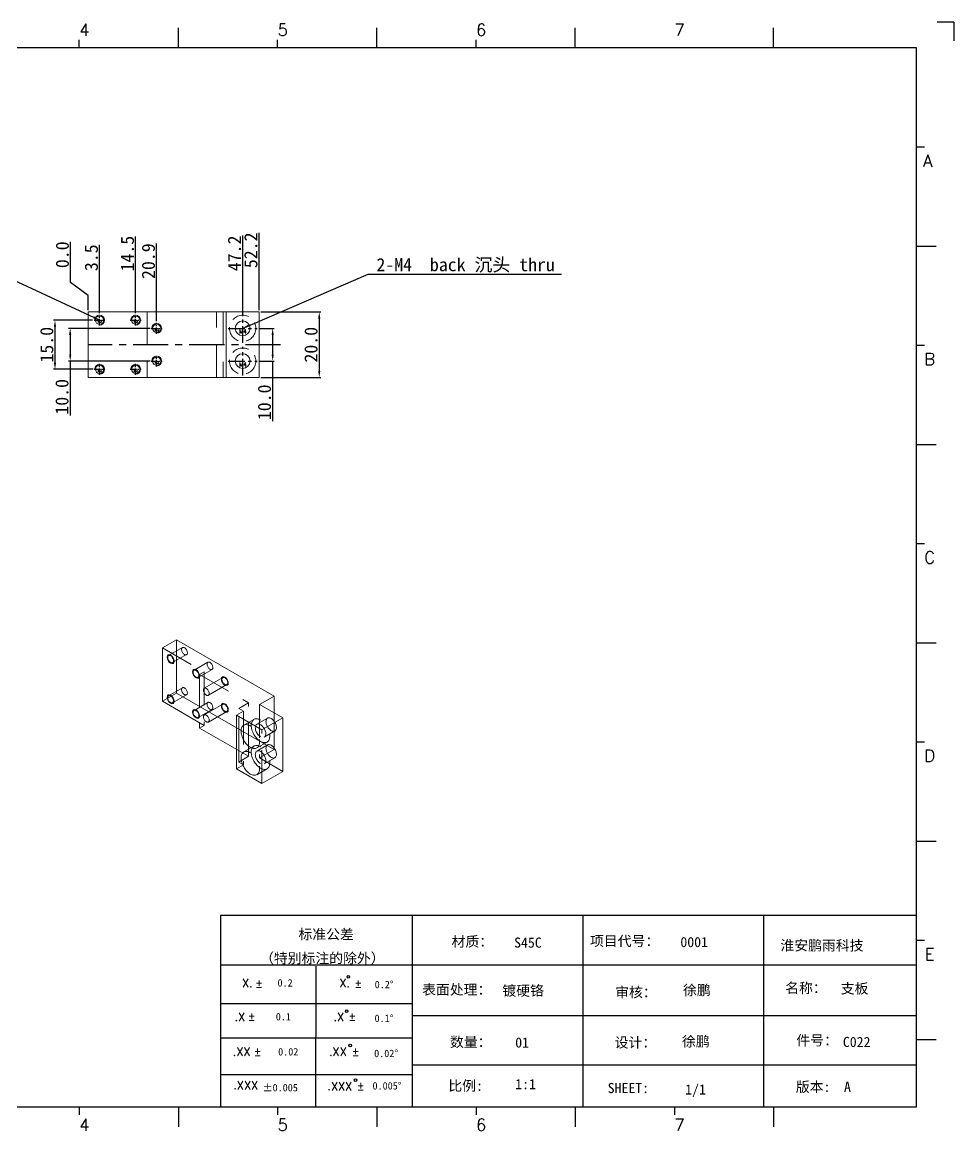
# Model space of a CAD drawing. Extents: x 83 to 30050, y -7164 to 695.
# Drawn here: x 14286.5 to 14570.7, y -1685.3 to -1347 of the extents above; entities that cross this region are included whole.
import ezdxf
from ezdxf.enums import TextEntityAlignment as Align

# ---------------------------------------------------------------- set-up
doc = ezdxf.new("R2010")
doc.units = 0
doc.header["$LTSCALE"] = 8
doc.header["$MEASUREMENT"] = 0
doc.header["$PDSIZE"] = 5
doc.linetypes.add('CENTER', pattern=[2, 1.25, -0.25, 0.25, -0.25])
doc.linetypes.add('HIDDEN', pattern=[1.905, 1.27, -0.635])
doc.layers.get('0').update_dxf_attribs({"linetype": 'CONTINUOUS'})
doc.layers.get('Defpoints').update_dxf_attribs({"linetype": 'CONTINUOUS'})
doc.layers.add('41', color=3, linetype='CONTINUOUS')
doc.layers.add('dim', color=82, linetype='CONTINUOUS', lineweight=9)
doc.layers.add('screw', color=33, linetype='CONTINUOUS', lineweight=13)
doc.styles.add('SIMPLEX', font='SIMPLEX')
doc.styles.get("Standard").update_dxf_attribs({"font": '', "height": 4})
doc.styles.add('TXT', font='txt.shx', dxfattribs={"bigfont": 'gbcbig.shx'})
doc.styles.get('Standard').set_extended_font_data('SimSun')
doc.dimstyles.new('ISO-25', dxfattribs={"dimtxt": 6, "dimasz": 2.5, "dimexe": 1.25, "dimexo": 0.625, "dimtad": 1, "dimdec": 1, "dimzin": 1, "dimdsep": 46, "dimtxsty": 'Standard', "dimcen": 2.5, "dimadec": 0, "dimazin": 0, "dimtm": 1e-09, "dimtfac": 1, "dimtdec": 1, "dimtmove": 0, "dimatfit": 3, "dimfxl": 1, "dimtolj": 1, "dimtzin": 0, "dimarcsym": 0})

# ---------------------------------------------------------------- blocks, each defined once
blk = doc.blocks.new('A$C0BB32EA6')
at = {"layer": '41', "linetype": 'Continuous'}
for q in [(623.79, 437.94), (630.37, 430.59)]:
    blk.add_line((630.37, 437.94), q, dxfattribs=at)
at = {"layer": '41'}
for p, q in [((324.77, 427.84), (324.77, 435.66)), ((402.96, 427.84), (402.96, 435.66)), ((481.15, 427.84), (481.15, 435.66)), ((559.34, 427.84), (559.34, 435.66)), ((285.68, 427.84), (285.68, 430.97)), ((363.87, 427.84), (363.87, 430.97)), ((442.06, 427.84), (442.06, 430.97)), ((615.63, 427.84), (12.02, 427.84)), ((615.63, 10.32), (615.63, 427.84)), ((615.63, 388.75), (618.76, 388.75)), ((615.63, 349.66), (623.45, 349.66)), ((615.63, 310.56), (618.76, 310.56)), ((615.63, 271.47), (623.45, 271.47)), ((615.63, 232.37), (618.76, 232.37)), ((615.63, 193.28), (623.45, 193.28)), ((615.63, 154.18), (618.76, 154.18)), ((615.63, 115.09), (623.45, 115.09)), ((341.34, 85.85), (615.63, 85.85)), ((341.34, 85.85), (341.34, 10.32)), ((416.87, 85.85), (416.87, 10.32)), ((484.16, 85.85), (484.16, 10.32)), ((555.4, 85.7), (555.4, 10.17)), ((615.63, 76), (618.76, 76)), ((615.63, 66.14), (341.34, 66.14)), ((378.86, 10.02), (379.1, 65.84)), ((341.34, 51.12), (416.87, 51.12)), ((615.63, 46.17), (416.87, 46.17)), ((341.34, 37.5), (401.12, 37.5)), ((341.34, 37.5), (416.87, 37.5)), ((615.63, 36.9), (623.45, 36.9)), ((615.63, 26.74), (416.87, 26.74)), ((341.34, 23.05), (401.87, 23.05)), ((341.34, 23.05), (401.87, 23.05)), ((341.34, 23.05), (401.87, 23.05)), ((341.34, 23.05), (401.87, 23.05)), ((341.34, 23.05), (401.87, 23.05)), ((341.34, 23.05), (416.87, 23.05)), ((12.02, 10.32), (615.63, 10.32)), ((285.68, 10.32), (285.68, 7.19)), ((324.77, 10.32), (324.77, 2.5)), ((326.34, 10.32), (401.87, 10.32)), ((363.87, 10.32), (363.87, 7.19)), ((402.96, 10.32), (402.96, 2.5)), ((442.06, 10.32), (442.06, 7.19)), ((481.15, 10.32), (481.15, 2.5)), ((520.24, 10.32), (520.24, 7.19)), ((559.34, 10.32), (559.34, 2.5))]:
    blk.add_line(p, q, dxfattribs=at)
for centre in [(391.73, 61.61), (391.07, 48.04), (392.49, 34.54), (394.6, 20.83)]:
    blk.add_circle(centre, 0.516, dxfattribs=at)
at = {"layer": '41', "style": 'SIMPLEX'}
for s, height, p in [('4', 4.69, (285.68, 432.54)), ('5', 4.69, (363.87, 432.54)), ('6', 4.69, (442.06, 432.54)), ('7', 4.69, (520.24, 432.54)), ('A', 4.75, (618.27, 380.93)), ('B', 4.75, (618.72, 302.74)), ('C', 4.75, (618.72, 224.55)), ('D', 4.75, (618.72, 146.37)), ('E', 4.75, (618.95, 68.18)), ('X.', 3.284, (349.84, 57.49)), ('%%p', 3.284, (355.04, 57.36)), ('X.', 3.284, (388.21, 57.49)), ('%%p', 3.284, (394.07, 57.36)), ('.X', 3.284, (346.89, 44.16)), ('%%p', 3.284, (352.09, 44.33)), ('.X', 3.284, (385.9, 44.16)), ('%%p', 3.284, (391.76, 44.33)), ('.XX', 3.284, (346.2, 30.42)), ('%%p', 3.284, (354.44, 30.46)), ('.XX', 3.284, (384.11, 30.42)), ('%%p', 3.284, (393.01, 30.46)), ('.XXX', 3.284, (383.48, 16.83)), ('%%p', 3.284, (395.11, 16.95)), ('4', 4.69, (285.68, 0.87)), ('5', 4.69, (363.87, 0.87)), ('6', 4.69, (442.06, 0.87)), ('7', 4.69, (520.24, 0.87))]:
    blk.add_text(s, height=height, dxfattribs=at).set_placement(p)
at = {"layer": '41', "linetype": 'Continuous'}
for s, p in [('标准公差', (372.08, 76.36)), ('材质：', (432.42, 73.5)), ('项目代号：', (486.99, 73.71)), ('淮安鹏雨科技', (562.04, 71.96)), ('（特别标注的除外）', (356.94, 66.94)), ('表面处理：', (420.83, 54.55)), ('审核：', (496.9, 53.5)), ('名称：', (563.9, 55.18)), ('数量：', (431.79, 33.91)), ('设计：', (496.69, 33.7)), ('件号：', (568.32, 34.55)), ('比例:', (431.16, 16.65)), ('SHEET:', (493.95, 15.75)), ('1/1', (524.5, 15.18)), ('版本:', (568.11, 16.23))]:
    blk.add_text(s, height=4, dxfattribs=at).set_placement(p)
at = {"layer": '41'}
for s, p in [('0.2', (363.82, 57.75)), ('0.2%%D', (402.12, 57.11)), ('0.1', (363.14, 44.41)), ('0.1%%D', (402.07, 43.76)), ('0.02', (364.07, 30.58)), ('0.02%%D', (401.9, 29.93)), ('0.005%%D', (401.27, 17.16))]:
    blk.add_text(s, height=2.929, dxfattribs=at).set_placement(p)
at = {"layer": '41', "style": 'SIMPLEX'}
blk.add_text('.XXX', height=3.284, dxfattribs=at).set_placement((351.31, 18.87), align=Align.MIDDLE_CENTER)
at = {"layer": '41'}
blk.add_text('%%P0.005', height=2.929, dxfattribs=at).set_placement((364.87, 17.89), align=Align.MIDDLE_CENTER)
at = {"layer": '41', "linetype": 'Continuous'}
for tag, p in [('材质', (457.07, 73.08)), ('代号', (522.6, 73.29)), ('表面处理', (452.44, 54.13)), ('审核', (523.65, 54.34)), ('名称', (585.81, 54.97)), ('数量', (457.5, 33.7)), ('设计', (523.23, 34.13)), ('件号', (586.65, 33.91)), ('比例', (457.5, 17.28)), ('版本', (587.08, 16.23))]:
    blk.add_attdef(tag, p, '', height=4, dxfattribs=at)
blk = doc.blocks.new('*D485')
at = {"layer": 'Defpoints', "color": 0}
for p in [(14308.5, -1437.92), (14296.55, -1452.92), (14308.65, -1452.92)]:
    blk.add_point(p, dxfattribs=at)
at = {"layer": 'dim', "color": 0, "lineweight": -2}
for p, q in [((14308, -1437.92), (14296.05, -1437.92)), ((14296.55, -1439.92), (14296.55, -1450.92)), ((14308.15, -1452.92), (14296.05, -1452.92))]:
    blk.add_line(p, q, dxfattribs=at)
at = {"layer": 'dim', "color": 0}
for points in [[(14296.21, -1439.92), (14296.88, -1439.92), (14296.55, -1437.92)], [(14296.21, -1450.92), (14296.88, -1450.92), (14296.55, -1452.92)]]:
    blk.add_solid(points, dxfattribs=at)
at = {"layer": 'dim', "color": 0, "insert": (14294.05, -1445.42), "char_height": 4, "attachment_point": 5, "rotation": 90}
blk.add_mtext('\\A1;15.0', dxfattribs=at)
blk = doc.blocks.new('*D486')
at = {"layer": 'Defpoints', "color": 0}
for p in [(14326.06, -1440.42), (14301.19, -1450.42), (14326.06, -1450.42)]:
    blk.add_point(p, dxfattribs=at)
at = {"layer": 'dim', "color": 0, "lineweight": -2}
for p, q in [((14325.56, -1440.42), (14300.69, -1440.42)), ((14301.19, -1442.42), (14301.19, -1448.42)), ((14325.56, -1450.42), (14300.69, -1450.42)), ((14301.19, -1450.42), (14301.19, -1467.04))]:
    blk.add_line(p, q, dxfattribs=at)
at = {"layer": 'dim', "color": 0}
for points in [[(14300.85, -1442.42), (14301.52, -1442.42), (14301.19, -1440.42)], [(14300.85, -1448.42), (14301.52, -1448.42), (14301.19, -1450.42)]]:
    blk.add_solid(points, dxfattribs=at)
at = {"layer": 'dim', "color": 0, "insert": (14298.69, -1461.32), "char_height": 4, "attachment_point": 5, "rotation": 90}
blk.add_mtext('\\A1;10.0', dxfattribs=at)
blk = doc.blocks.new('*D487')
at = {"layer": 'Defpoints', "color": 0}
for p in [(14358.21, -1440.42), (14358.21, -1450.42), (14362.95, -1450.42)]:
    blk.add_point(p, dxfattribs=at)
at = {"layer": 'dim', "color": 0, "lineweight": -2}
for p, q in [((14358.71, -1440.42), (14363.45, -1440.42)), ((14362.95, -1442.42), (14362.95, -1448.42)), ((14358.71, -1450.42), (14363.45, -1450.42)), ((14362.95, -1450.42), (14362.95, -1468.71))]:
    blk.add_line(p, q, dxfattribs=at)
at = {"layer": 'dim', "color": 0}
for points in [[(14362.62, -1442.42), (14363.29, -1442.42), (14362.95, -1440.42)], [(14362.62, -1448.42), (14363.29, -1448.42), (14362.95, -1450.42)]]:
    blk.add_solid(points, dxfattribs=at)
at = {"layer": 'dim', "color": 0, "insert": (14360.45, -1462.99), "char_height": 4, "attachment_point": 5, "rotation": 90}
blk.add_mtext('\\A1;10.0', dxfattribs=at)
blk = doc.blocks.new('*D488')
at = {"layer": 'Defpoints', "color": 0}
for p in [(14358.81, -1435.42), (14358.81, -1455.42), (14377.16, -1455.42)]:
    blk.add_point(p, dxfattribs=at)
at = {"layer": 'dim', "color": 0, "lineweight": -2}
for p, q in [((14359.31, -1435.42), (14377.66, -1435.42)), ((14377.16, -1437.42), (14377.16, -1453.42)), ((14359.31, -1455.42), (14377.66, -1455.42))]:
    blk.add_line(p, q, dxfattribs=at)
at = {"layer": 'dim', "color": 0}
for points in [[(14376.83, -1437.42), (14377.5, -1437.42), (14377.16, -1435.42)], [(14376.83, -1453.42), (14377.5, -1453.42), (14377.16, -1455.42)]]:
    blk.add_solid(points, dxfattribs=at)
at = {"layer": 'dim', "color": 0, "insert": (14374.66, -1445.42), "char_height": 4, "attachment_point": 5, "rotation": 90}
blk.add_mtext('\\A1;20.0', dxfattribs=at)
blk = doc.blocks.new('*D489')
at = {"layer": 'Defpoints', "color": 0}
for p in [(14301.29, -1422.45), (14306.65, -1435.42), (14306.65, -1435.42)]:
    blk.add_point(p, dxfattribs=at)
at = {"layer": 'dim', "color": 0, "lineweight": -2}
for p, q in [((14301.29, -1426.45), (14301.29, -1413.98)), ((14306.65, -1430.45), (14301.29, -1426.45)), ((14306.65, -1434.92), (14306.65, -1430.45))]:
    blk.add_line(p, q, dxfattribs=at)
at = {"layer": 'dim', "color": 0, "insert": (14298.8, -1417.97), "char_height": 4, "attachment_point": 5, "rotation": 90}
blk.add_mtext('\\A1;0.0', dxfattribs=at)
blk = doc.blocks.new('*D490')
at = {"layer": 'Defpoints', "color": 0}
for p in [(14310.15, -1423.3), (14306.65, -1435.42), (14310.15, -1436.27)]:
    blk.add_point(p, dxfattribs=at)
at = {"layer": 'dim', "color": 0, "lineweight": -2}
blk.add_line((14310.15, -1435.77), (14310.15, -1414.96), dxfattribs=at)
at = {"layer": 'dim', "color": 0, "insert": (14307.65, -1418.88), "char_height": 4, "attachment_point": 5, "rotation": 90}
blk.add_mtext('\\A1;3.5', dxfattribs=at)
blk = doc.blocks.new('*D491')
at = {"layer": 'Defpoints', "color": 0}
for p in [(14321.15, -1423.3), (14306.65, -1435.42), (14321.15, -1436.27)]:
    blk.add_point(p, dxfattribs=at)
at = {"layer": 'dim', "color": 0, "lineweight": -2}
blk.add_line((14321.15, -1435.77), (14321.15, -1412.43), dxfattribs=at)
at = {"layer": 'dim', "color": 0, "insert": (14318.65, -1417.62), "char_height": 4, "attachment_point": 5, "rotation": 90}
blk.add_mtext('\\A1;14.5', dxfattribs=at)
blk = doc.blocks.new('*D492')
at = {"layer": 'Defpoints', "color": 0}
for p in [(14327.56, -1425.8), (14306.65, -1435.42), (14327.56, -1438.77)]:
    blk.add_point(p, dxfattribs=at)
at = {"layer": 'dim', "color": 0, "lineweight": -2}
blk.add_line((14327.56, -1438.27), (14327.56, -1414.53), dxfattribs=at)
at = {"layer": 'dim', "color": 0, "insert": (14325.06, -1419.92), "char_height": 4, "attachment_point": 5, "rotation": 90}
blk.add_mtext('\\A1;20.9', dxfattribs=at)
blk = doc.blocks.new('*D493')
at = {"layer": 'Defpoints', "color": 0}
for p in [(14353.81, -1423.45), (14306.65, -1435.42), (14353.81, -1436.42)]:
    blk.add_point(p, dxfattribs=at)
at = {"layer": 'dim', "color": 0, "lineweight": -2}
blk.add_line((14353.81, -1435.92), (14353.81, -1412.13), dxfattribs=at)
at = {"layer": 'dim', "color": 0, "insert": (14351.31, -1417.54), "char_height": 4, "attachment_point": 5, "rotation": 90}
blk.add_mtext('\\A1;47.2', dxfattribs=at)
blk = doc.blocks.new('*D494')
at = {"layer": 'Defpoints', "color": 0}
for p in [(14358.81, -1422.45), (14306.65, -1435.42), (14358.81, -1435.42)]:
    blk.add_point(p, dxfattribs=at)
at = {"layer": 'dim', "color": 0, "lineweight": -2}
blk.add_line((14358.81, -1434.92), (14358.81, -1411.27), dxfattribs=at)
at = {"layer": 'dim', "color": 0, "insert": (14356.31, -1416.61), "char_height": 4, "attachment_point": 5, "rotation": 90}
blk.add_mtext('\\A1;52.2', dxfattribs=at)
blk = doc.blocks.new('screw_m4_i')
at = {"layer": 'screw', "color": 1, "linetype": 'CENTER', "ltscale": 0.508}
for p, q in [((0, -4.4), (0, 4.4)), ((-4.4, 0), (4.4, 0))]:
    blk.add_line(p, q, dxfattribs=at)
at = {"layer": 'screw', "color": 8, "linetype": 'HIDDEN', "ltscale": 0.508}
blk.add_circle((0, 0), 4, dxfattribs=at)
at = {"layer": 'screw', "color": 33}
blk.add_circle((0, 0), 2.25, dxfattribs=at)
at = {"layer": 'screw', "color": 6, "style": 'TXT'}
blk.add_text('M4', height=1.2, dxfattribs=at).set_placement((-1.04, -1.6))
blk = doc.blocks.new('screw_m3_l')
at = {"layer": 'screw', "color": 1, "linetype": 'CENTER', "ltscale": 0.1905}
for p, q in [((-1.65, 0), (1.65, 0)), ((0, -1.65), (0, 1.65))]:
    blk.add_line(p, q, dxfattribs=at)
at = {"layer": 'screw', "color": 33, "linetype": 'Continuous'}
blk.add_circle((0, 0), 1.25, dxfattribs=at)
at = {"layer": 'screw', "color": 92, "linetype": 'Continuous'}
blk.add_arc((0, 0), 1.5, 270, 180, dxfattribs=at)
at = {"layer": 'screw', "color": 6, "linetype": 'Continuous', "style": 'TXT'}
blk.add_text('M3', height=0.6, dxfattribs=at).set_placement((-0.51, -0.75))

msp = doc.modelspace()

# ---------------------------------------------------------------- linework, layer by layer
at = {"color": 7, "linetype": 'Continuous', "lineweight": 15}
for p, q in [((14306.647, -1455.42), (14306.647, -1435.42)), ((14348.807, -1435.42), (14306.647, -1435.42)), ((14348.807, -1455.42), (14348.807, -1435.42)), ((14358.807, -1435.42), (14348.807, -1435.42)), ((14358.807, -1455.42), (14358.807, -1435.42)), ((14348.807, -1455.42), (14306.647, -1455.42)), ((14348.807, -1455.42), (14358.807, -1455.42)), ((14333.574, -1535.428), (14329.331, -1537.877)), ((14333.574, -1551.758), (14333.574, -1535.428)), ((14363.386, -1552.637), (14333.574, -1535.428)), ((14329.331, -1554.208), (14329.331, -1537.877)), ((14329.331, -1554.208), (14333.574, -1551.758)), ((14363.386, -1568.968), (14333.574, -1551.758)), ((14363.386, -1568.968), (14363.386, -1552.637)), ((14342.059, -1561.555), (14329.331, -1554.208)), ((14366.037, -1559.271), (14363.386, -1557.74)), ((14366.037, -1575.602), (14366.037, -1559.271)), ((14340.645, -1560.739), (14340.645, -1562.372)), ((14342.059, -1561.555), (14340.645, -1562.372)), ((14340.645, -1562.372), (14355.607, -1571.009)), ((14351.895, -1568.866), (14351.895, -1574.785)), ((14352.602, -1572.744), (14352.602, -1569.274)), ((14358.966, -1571.519), (14363.386, -1568.968)), ((14352.602, -1572.744), (14355.607, -1571.009)), ((14354.017, -1573.561), (14352.602, -1572.744)), ((14358.966, -1571.519), (14366.037, -1575.602)), ((14354.017, -1573.561), (14351.895, -1574.785)), ((14359.673, -1579.275), (14351.895, -1574.785)), ((14366.037, -1575.602), (14359.673, -1579.275))]:
    msp.add_line(p, q, dxfattribs=at)
at = {"color": 1, "linetype": 'CENTER', "ltscale": 0.1905}
for p, q in [((14310.147, -1439.57), (14310.147, -1436.27)), ((14321.147, -1439.57), (14321.147, -1436.27)), ((14308.497, -1437.92), (14311.797, -1437.92)), ((14319.497, -1437.92), (14322.797, -1437.92)), ((14325.907, -1440.42), (14329.207, -1440.42)), ((14327.557, -1442.07), (14327.557, -1438.77)), ((14325.907, -1450.42), (14329.207, -1450.42)), ((14327.557, -1452.07), (14327.557, -1448.77)), ((14308.497, -1452.92), (14311.797, -1452.92)), ((14310.147, -1454.57), (14310.147, -1451.27)), ((14319.497, -1452.92), (14322.797, -1452.92)), ((14321.147, -1454.57), (14321.147, -1451.27))]:
    msp.add_line(p, q, dxfattribs=at)
at = {"color": 7, "linetype": 'HIDDEN', "lineweight": 0}
for p, q in [((14324.647, -1435.42), (14324.647, -1455.42)), ((14345.807, -1455.42), (14345.807, -1435.42)), ((14347.807, -1435.42), (14347.807, -1455.42)), ((14329.331, -1537.877), (14342.059, -1545.224)), ((14335.424, -1537.815), (14331.181, -1540.264)), ((14332.431, -1542.429), (14336.674, -1539.98)), ((14343.202, -1542.305), (14338.96, -1544.754)), ((14340.209, -1546.92), (14344.452, -1544.47)), ((14342.059, -1545.224), (14340.645, -1546.041)), ((14342.059, -1545.224), (14342.059, -1561.555)), ((14340.645, -1546.041), (14340.645, -1560.739)), ((14340.645, -1546.041), (14355.607, -1554.678)), ((14347.735, -1546.963), (14342.078, -1550.229)), ((14343.328, -1552.394), (14348.985, -1549.128)), ((14335.424, -1550.063), (14331.181, -1552.512)), ((14332.431, -1554.677), (14336.674, -1552.228)), ((14358.966, -1555.189), (14363.386, -1552.637)), ((14343.202, -1554.553), (14338.96, -1557.003)), ((14347.735, -1555.129), (14342.078, -1558.394)), ((14355.607, -1554.678), (14352.602, -1556.413)), ((14355.607, -1571.009), (14355.607, -1554.678)), ((14358.966, -1555.189), (14358.966, -1571.519)), ((14363.386, -1557.74), (14358.966, -1555.189)), ((14340.209, -1559.168), (14344.452, -1556.718)), ((14343.328, -1560.559), (14348.985, -1557.294)), ((14354.017, -1557.23), (14351.895, -1558.454)), ((14351.895, -1558.454), (14351.895, -1568.866)), ((14359.673, -1562.945), (14351.895, -1558.454)), ((14352.602, -1569.274), (14352.602, -1556.413)), ((14352.602, -1556.413), (14354.017, -1557.23)), ((14354.017, -1557.23), (14354.017, -1573.561)), ((14361.377, -1559.364), (14358.124, -1561.242)), ((14359.673, -1562.945), (14366.037, -1559.271)), ((14357.249, -1559.726), (14354.138, -1561.522)), ((14359.673, -1579.275), (14359.673, -1562.945)), ((14360.374, -1565.139), (14363.627, -1563.261)), ((14357.249, -1567.891), (14354.138, -1569.687)), ((14361.377, -1567.529), (14358.124, -1569.407)), ((14358.138, -1568.45), (14361.249, -1566.654)), ((14360.374, -1573.304), (14363.627, -1571.426)), ((14358.138, -1576.616), (14361.249, -1574.82))]:
    msp.add_line(p, q, dxfattribs=at)
at = {"color": 1, "linetype": 'CENTER', "ltscale": 0.508}
for p, q in [((14353.807, -1444.82), (14353.807, -1436.02)), ((14349.407, -1440.42), (14358.207, -1440.42)), ((14353.807, -1454.82), (14353.807, -1446.02)), ((14349.407, -1450.42), (14358.207, -1450.42))]:
    msp.add_line(p, q, dxfattribs=at)
at = {"color": 1, "linetype": 'CENTER', "ltscale": 1.070864}
msp.add_line((14365.347, -1445.42), (14306.647, -1445.42), dxfattribs=at)
at = {"color": 7, "linetype": 'Continuous', "lineweight": 15, "flags": 128}
for points in [[(14336.049, -1539.918), (14335.891, -1539.811), (14335.738, -1539.674), (14335.596, -1539.512), (14335.467, -1539.331), (14335.358, -1539.135), (14335.271, -1538.932), (14335.208, -1538.728), (14335.173, -1538.529), (14335.166, -1538.342), (14335.187, -1538.173), (14335.236, -1538.027), (14335.311, -1537.909), (14335.41, -1537.823), (14335.529, -1537.772), (14335.665, -1537.757), (14335.814, -1537.778), (14335.97, -1537.835), (14336.128, -1537.927), (14336.284, -1538.049), (14336.432, -1538.199), (14336.568, -1538.372), (14336.688, -1538.561), (14336.787, -1538.761), (14336.862, -1538.966), (14336.911, -1539.168), (14336.932, -1539.362), (14336.925, -1539.54), (14336.89, -1539.698), (14336.827, -1539.831), (14336.74, -1539.933), (14336.63, -1540.002), (14336.502, -1540.035), (14336.359, -1540.032), (14336.207, -1539.993), (14336.049, -1539.918)], [(14343.827, -1544.409), (14343.669, -1544.301), (14343.517, -1544.164), (14343.374, -1544.002), (14343.246, -1543.821), (14343.136, -1543.625), (14343.049, -1543.422), (14342.986, -1543.218), (14342.951, -1543.019), (14342.944, -1542.832), (14342.965, -1542.663), (14343.014, -1542.517), (14343.089, -1542.4), (14343.188, -1542.314), (14343.308, -1542.262), (14343.444, -1542.247), (14343.592, -1542.268), (14343.748, -1542.326), (14343.906, -1542.417), (14344.062, -1542.54), (14344.211, -1542.69), (14344.347, -1542.862), (14344.466, -1543.051), (14344.565, -1543.251), (14344.64, -1543.456), (14344.689, -1543.658), (14344.71, -1543.852), (14344.703, -1544.03), (14344.668, -1544.189), (14344.605, -1544.321), (14344.518, -1544.423), (14344.409, -1544.492), (14344.28, -1544.526), (14344.138, -1544.523), (14343.985, -1544.483), (14343.827, -1544.409)], [(14348.36, -1547.025), (14348.202, -1546.95), (14348.049, -1546.911), (14347.906, -1546.908), (14347.778, -1546.941), (14347.669, -1547.01), (14347.581, -1547.113), (14347.519, -1547.245), (14347.484, -1547.403), (14347.477, -1547.582), (14347.498, -1547.775), (14347.547, -1547.978), (14347.622, -1548.182), (14347.721, -1548.382), (14347.84, -1548.572), (14347.976, -1548.744), (14348.125, -1548.894), (14348.28, -1549.017), (14348.439, -1549.108), (14348.595, -1549.165), (14348.743, -1549.187), (14348.879, -1549.171), (14348.999, -1549.12), (14349.097, -1549.034), (14349.172, -1548.916), (14349.221, -1548.77), (14349.243, -1548.601), (14349.236, -1548.414), (14349.2, -1548.216), (14349.138, -1548.011), (14349.051, -1547.808), (14348.941, -1547.613), (14348.813, -1547.431), (14348.67, -1547.269), (14348.517, -1547.133), (14348.36, -1547.025)], [(14336.049, -1552.166), (14335.891, -1552.059), (14335.738, -1551.922), (14335.596, -1551.76), (14335.467, -1551.579), (14335.358, -1551.383), (14335.271, -1551.18), (14335.208, -1550.976), (14335.173, -1550.777), (14335.166, -1550.59), (14335.187, -1550.421), (14335.236, -1550.275), (14335.311, -1550.158), (14335.41, -1550.072), (14335.529, -1550.02), (14335.665, -1550.005), (14335.814, -1550.026), (14335.97, -1550.083), (14336.128, -1550.175), (14336.284, -1550.298), (14336.432, -1550.447), (14336.568, -1550.62), (14336.688, -1550.809), (14336.787, -1551.009), (14336.862, -1551.214), (14336.911, -1551.416), (14336.932, -1551.61), (14336.925, -1551.788), (14336.89, -1551.946), (14336.827, -1552.079), (14336.74, -1552.181), (14336.63, -1552.25), (14336.502, -1552.284), (14336.359, -1552.281), (14336.207, -1552.241), (14336.049, -1552.166)], [(14343.827, -1556.657), (14343.669, -1556.549), (14343.517, -1556.412), (14343.374, -1556.25), (14343.246, -1556.069), (14343.136, -1555.873), (14343.049, -1555.67), (14342.986, -1555.466), (14342.951, -1555.267), (14342.944, -1555.08), (14342.965, -1554.911), (14343.014, -1554.766), (14343.089, -1554.648), (14343.188, -1554.562), (14343.308, -1554.51), (14343.444, -1554.495), (14343.592, -1554.516), (14343.748, -1554.574), (14343.906, -1554.665), (14344.062, -1554.788), (14344.211, -1554.938), (14344.347, -1555.11), (14344.466, -1555.299), (14344.565, -1555.499), (14344.64, -1555.704), (14344.689, -1555.906), (14344.71, -1556.1), (14344.703, -1556.279), (14344.668, -1556.437), (14344.605, -1556.569), (14344.518, -1556.671), (14344.409, -1556.74), (14344.28, -1556.774), (14344.138, -1556.771), (14343.985, -1556.731), (14343.827, -1556.657)], [(14348.36, -1555.19), (14348.202, -1555.116), (14348.049, -1555.076), (14347.906, -1555.073), (14347.778, -1555.107), (14347.669, -1555.176), (14347.581, -1555.278), (14347.519, -1555.41), (14347.484, -1555.569), (14347.477, -1555.747), (14347.498, -1555.941), (14347.547, -1556.143), (14347.622, -1556.348), (14347.721, -1556.548), (14347.84, -1556.737), (14347.976, -1556.909), (14348.125, -1557.059), (14348.28, -1557.182), (14348.439, -1557.273), (14348.595, -1557.331), (14348.743, -1557.352), (14348.879, -1557.337), (14348.999, -1557.285), (14349.097, -1557.199), (14349.172, -1557.082), (14349.221, -1556.936), (14349.243, -1556.767), (14349.236, -1556.58), (14349.2, -1556.381), (14349.138, -1556.177), (14349.051, -1555.974), (14348.941, -1555.778), (14348.813, -1555.597), (14348.67, -1555.435), (14348.517, -1555.298), (14348.36, -1555.19)], [(14363.386, -1563.35), (14363.402, -1563.347), (14363.569, -1563.291), (14363.717, -1563.2), (14363.843, -1563.075), (14363.945, -1562.919), (14364.021, -1562.734), (14364.071, -1562.524), (14364.092, -1562.292), (14364.085, -1562.042), (14364.049, -1561.78), (14363.986, -1561.509), (14363.897, -1561.235), (14363.783, -1560.962), (14363.645, -1560.695), (14363.488, -1560.44), (14363.386, -1560.295)], [(14361.377, -1570.128), (14361.435, -1570.224), (14361.601, -1570.473), (14361.784, -1570.703), (14361.98, -1570.912), (14362.185, -1571.095), (14362.396, -1571.25), (14362.608, -1571.372), (14362.819, -1571.461), (14363.024, -1571.515), (14363.219, -1571.532), (14363.402, -1571.512), (14363.569, -1571.456), (14363.717, -1571.365), (14363.843, -1571.241), (14363.945, -1571.084), (14364.021, -1570.899), (14364.071, -1570.689), (14364.092, -1570.457), (14364.085, -1570.208), (14364.049, -1569.945), (14363.986, -1569.675), (14363.897, -1569.4), (14363.783, -1569.127), (14363.645, -1568.861), (14363.488, -1568.605), (14363.386, -1568.46)]]:
    msp.add_lwpolyline(points, dxfattribs=at)
at = {"color": 7, "linetype": 'Continuous', "lineweight": 0, "flags": 128}
for points in [[(14331.806, -1542.572), (14332.212, -1542.713), (14332.556, -1542.646), (14332.786, -1542.381), (14332.867, -1541.959), (14332.786, -1541.444), (14332.556, -1540.914), (14332.212, -1540.45), (14331.806, -1540.122), (14331.4, -1539.981), (14331.056, -1540.048), (14330.826, -1540.312), (14330.746, -1540.734), (14330.826, -1541.25), (14331.056, -1541.78), (14331.4, -1542.244), (14331.806, -1542.572)], [(14339.584, -1547.062), (14339.99, -1547.203), (14340.334, -1547.136), (14340.564, -1546.871), (14340.645, -1546.449), (14340.564, -1545.934), (14340.334, -1545.404), (14339.99, -1544.94), (14339.584, -1544.612), (14339.179, -1544.471), (14338.834, -1544.538), (14338.605, -1544.803), (14338.524, -1545.225), (14338.605, -1545.74), (14338.834, -1546.27), (14339.179, -1546.734), (14339.584, -1547.062)], [(14348.36, -1546.821), (14348.766, -1547.149), (14349.11, -1547.613), (14349.34, -1548.143), (14349.42, -1548.658), (14349.34, -1549.08), (14349.11, -1549.345), (14348.766, -1549.412), (14348.36, -1549.271), (14347.954, -1548.943), (14347.61, -1548.479), (14347.38, -1547.949), (14347.299, -1547.433), (14347.38, -1547.011), (14347.61, -1546.747), (14347.954, -1546.68), (14348.36, -1546.821)], [(14331.806, -1554.82), (14332.212, -1554.961), (14332.556, -1554.894), (14332.786, -1554.629), (14332.867, -1554.207), (14332.786, -1553.692), (14332.556, -1553.162), (14332.212, -1552.698), (14331.806, -1552.37), (14331.4, -1552.229), (14331.056, -1552.296), (14330.826, -1552.561), (14330.746, -1552.983), (14330.826, -1553.498), (14331.056, -1554.028), (14331.4, -1554.492), (14331.806, -1554.82)], [(14348.36, -1554.986), (14348.766, -1555.314), (14349.11, -1555.778), (14349.34, -1556.308), (14349.42, -1556.823), (14349.34, -1557.246), (14349.11, -1557.51), (14348.766, -1557.577), (14348.36, -1557.436), (14347.954, -1557.108), (14347.61, -1556.644), (14347.38, -1556.114), (14347.299, -1555.599), (14347.38, -1555.177), (14347.61, -1554.912), (14347.954, -1554.845), (14348.36, -1554.986)], [(14339.584, -1559.31), (14339.99, -1559.451), (14340.334, -1559.384), (14340.564, -1559.12), (14340.645, -1558.697), (14340.564, -1558.182), (14340.334, -1557.652), (14339.99, -1557.188), (14339.584, -1556.86), (14339.179, -1556.719), (14338.834, -1556.786), (14338.605, -1557.051), (14338.524, -1557.473), (14338.605, -1557.988), (14338.834, -1558.518), (14339.179, -1558.982), (14339.584, -1559.31)]]:
    msp.add_lwpolyline(points, dxfattribs=at)
at = {"color": 7, "linetype": 'HIDDEN', "lineweight": 0, "flags": 128}
for points in [[(14331.806, -1542.367), (14331.648, -1542.26), (14331.496, -1542.123), (14331.353, -1541.961), (14331.225, -1541.78), (14331.115, -1541.584), (14331.028, -1541.381), (14330.966, -1541.177), (14330.93, -1540.978), (14330.923, -1540.791), (14330.945, -1540.622), (14330.994, -1540.476), (14331.069, -1540.359), (14331.167, -1540.273), (14331.287, -1540.221), (14331.423, -1540.206), (14331.571, -1540.227), (14331.727, -1540.284), (14331.886, -1540.376), (14332.041, -1540.499), (14332.19, -1540.649), (14332.326, -1540.821), (14332.445, -1541.01), (14332.544, -1541.21), (14332.619, -1541.415), (14332.668, -1541.617), (14332.689, -1541.811), (14332.682, -1541.989), (14332.647, -1542.147), (14332.585, -1542.28), (14332.497, -1542.382), (14332.388, -1542.451), (14332.26, -1542.485), (14332.117, -1542.482), (14331.964, -1542.442), (14331.806, -1542.367)], [(14339.584, -1546.858), (14339.427, -1546.75), (14339.274, -1546.613), (14339.131, -1546.452), (14339.003, -1546.27), (14338.893, -1546.074), (14338.806, -1545.871), (14338.744, -1545.667), (14338.709, -1545.468), (14338.701, -1545.282), (14338.723, -1545.112), (14338.772, -1544.967), (14338.847, -1544.849), (14338.946, -1544.763), (14339.065, -1544.711), (14339.201, -1544.696), (14339.349, -1544.717), (14339.505, -1544.775), (14339.664, -1544.866), (14339.82, -1544.989), (14339.968, -1545.139), (14340.104, -1545.311), (14340.223, -1545.501), (14340.322, -1545.701), (14340.397, -1545.905), (14340.446, -1546.107), (14340.467, -1546.301), (14340.46, -1546.48), (14340.425, -1546.638), (14340.363, -1546.77), (14340.276, -1546.872), (14340.166, -1546.941), (14340.038, -1546.975), (14339.895, -1546.972), (14339.742, -1546.932), (14339.584, -1546.858)], [(14331.806, -1554.616), (14331.648, -1554.508), (14331.496, -1554.371), (14331.353, -1554.209), (14331.225, -1554.028), (14331.115, -1553.832), (14331.028, -1553.629), (14330.966, -1553.425), (14330.93, -1553.226), (14330.923, -1553.039), (14330.945, -1552.87), (14330.994, -1552.725), (14331.069, -1552.607), (14331.167, -1552.521), (14331.287, -1552.469), (14331.423, -1552.454), (14331.571, -1552.475), (14331.727, -1552.533), (14331.886, -1552.624), (14332.041, -1552.747), (14332.19, -1552.897), (14332.326, -1553.069), (14332.445, -1553.258), (14332.544, -1553.458), (14332.619, -1553.663), (14332.668, -1553.865), (14332.689, -1554.059), (14332.682, -1554.238), (14332.647, -1554.396), (14332.585, -1554.528), (14332.497, -1554.63), (14332.388, -1554.699), (14332.26, -1554.733), (14332.117, -1554.73), (14331.964, -1554.69), (14331.806, -1554.616)], [(14341.819, -1550.801), (14341.833, -1550.992), (14341.875, -1551.192), (14341.944, -1551.397), (14342.037, -1551.599), (14342.152, -1551.791), (14342.284, -1551.968), (14342.43, -1552.124), (14342.584, -1552.254), (14342.742, -1552.354), (14342.899, -1552.42), (14343.05, -1552.45), (14343.19, -1552.444), (14343.314, -1552.402), (14343.418, -1552.324), (14343.499, -1552.214), (14343.555, -1552.075), (14343.583, -1551.911), (14343.583, -1551.728), (14343.555, -1551.532), (14343.499, -1551.328), (14343.418, -1551.124), (14343.314, -1550.926), (14343.19, -1550.741), (14343.05, -1550.573), (14342.899, -1550.43), (14342.742, -1550.315), (14342.584, -1550.231), (14342.43, -1550.183), (14342.284, -1550.171), (14342.152, -1550.195), (14342.037, -1550.256), (14341.944, -1550.35), (14341.875, -1550.475), (14341.833, -1550.627), (14341.819, -1550.801)], [(14339.584, -1559.106), (14339.427, -1558.998), (14339.274, -1558.861), (14339.131, -1558.7), (14339.003, -1558.518), (14338.893, -1558.323), (14338.806, -1558.119), (14338.744, -1557.915), (14338.709, -1557.717), (14338.701, -1557.53), (14338.723, -1557.361), (14338.772, -1557.215), (14338.847, -1557.097), (14338.946, -1557.011), (14339.065, -1556.959), (14339.201, -1556.944), (14339.349, -1556.966), (14339.505, -1557.023), (14339.664, -1557.114), (14339.82, -1557.237), (14339.968, -1557.387), (14340.104, -1557.559), (14340.223, -1557.749), (14340.322, -1557.949), (14340.397, -1558.153), (14340.446, -1558.356), (14340.467, -1558.549), (14340.46, -1558.728), (14340.425, -1558.886), (14340.363, -1559.018), (14340.276, -1559.12), (14340.166, -1559.19), (14340.038, -1559.223), (14339.895, -1559.22), (14339.742, -1559.181), (14339.584, -1559.106)], [(14341.819, -1558.967), (14341.833, -1559.157), (14341.875, -1559.358), (14341.944, -1559.562), (14342.037, -1559.764), (14342.152, -1559.957), (14342.284, -1560.134), (14342.43, -1560.29), (14342.584, -1560.42), (14342.742, -1560.519), (14342.899, -1560.585), (14343.05, -1560.616), (14343.19, -1560.61), (14343.314, -1560.567), (14343.418, -1560.49), (14343.499, -1560.379), (14343.555, -1560.24), (14343.583, -1560.076), (14343.583, -1559.894), (14343.555, -1559.697), (14343.499, -1559.494), (14343.418, -1559.29), (14343.314, -1559.092), (14343.19, -1558.906), (14343.05, -1558.739), (14342.899, -1558.595), (14342.742, -1558.48), (14342.584, -1558.397), (14342.43, -1558.348), (14342.284, -1558.336), (14342.152, -1558.361), (14342.037, -1558.421), (14341.944, -1558.515), (14341.875, -1558.64), (14341.833, -1558.793), (14341.819, -1558.967)], [(14362.502, -1559.475), (14362.29, -1559.369), (14362.081, -1559.298), (14361.881, -1559.262), (14361.691, -1559.264), (14361.516, -1559.301), (14361.358, -1559.375), (14361.221, -1559.483), (14361.107, -1559.624), (14361.017, -1559.795), (14360.954, -1559.993), (14360.919, -1560.215), (14360.912, -1560.456), (14360.933, -1560.712), (14360.982, -1560.979), (14361.059, -1561.253), (14361.161, -1561.527), (14361.287, -1561.797), (14361.435, -1562.059), (14361.601, -1562.307), (14361.784, -1562.538), (14361.98, -1562.747), (14362.185, -1562.93), (14362.396, -1563.084), (14362.608, -1563.207), (14362.819, -1563.296), (14363.024, -1563.349), (14363.219, -1563.366), (14363.386, -1563.35)], [(14356.138, -1568.252), (14355.856, -1568.074), (14355.577, -1567.864), (14355.304, -1567.626), (14355.039, -1567.362), (14354.785, -1567.074), (14354.545, -1566.765), (14354.32, -1566.439), (14354.113, -1566.098), (14353.926, -1565.746), (14353.762, -1565.387), (14353.621, -1565.023), (14353.505, -1564.66), (14353.415, -1564.299), (14353.352, -1563.945), (14353.317, -1563.602), (14353.31, -1563.272), (14353.331, -1562.96), (14353.38, -1562.668), (14353.457, -1562.398), (14353.56, -1562.155), (14353.688, -1561.939), (14353.841, -1561.754), (14354.017, -1561.601), (14354.214, -1561.481), (14354.43, -1561.397), (14354.663, -1561.348), (14354.911, -1561.335), (14355.17, -1561.359), (14355.44, -1561.418), (14355.716, -1561.513), (14355.997, -1561.643), (14356.279, -1561.806), (14356.559, -1562), (14356.836, -1562.224), (14357.105, -1562.476), (14357.365, -1562.752), (14357.613, -1563.051), (14357.846, -1563.369), (14358.062, -1563.703), (14358.259, -1564.049), (14358.434, -1564.405), (14358.587, -1564.767), (14358.716, -1565.131), (14358.819, -1565.494), (14358.895, -1565.851), (14358.944, -1566.2), (14358.965, -1566.537), (14358.958, -1566.859), (14358.923, -1567.161), (14358.861, -1567.443), (14358.771, -1567.699), (14358.655, -1567.929), (14358.514, -1568.13), (14358.349, -1568.299), (14358.163, -1568.436), (14357.956, -1568.538), (14357.731, -1568.605), (14357.491, -1568.636), (14357.236, -1568.63), (14356.972, -1568.589), (14356.698, -1568.511), (14356.419, -1568.399), (14356.138, -1568.252)], [(14359.249, -1566.456), (14358.967, -1566.277), (14358.689, -1566.068), (14358.415, -1565.83), (14358.15, -1565.566), (14357.896, -1565.278), (14357.656, -1564.969), (14357.431, -1564.643), (14357.224, -1564.302), (14357.038, -1563.95), (14356.873, -1563.591), (14356.732, -1563.227), (14356.616, -1562.863), (14356.526, -1562.503), (14356.464, -1562.149), (14356.429, -1561.806), (14356.422, -1561.476), (14356.443, -1561.164), (14356.492, -1560.871), (14356.568, -1560.602), (14356.671, -1560.358), (14356.8, -1560.143), (14356.953, -1559.958), (14357.128, -1559.805), (14357.325, -1559.685), (14357.541, -1559.601), (14357.774, -1559.552), (14358.022, -1559.539), (14358.282, -1559.562), (14358.551, -1559.622), (14358.828, -1559.717), (14359.108, -1559.847), (14359.39, -1560.009), (14359.671, -1560.204), (14359.947, -1560.428), (14360.216, -1560.679), (14360.476, -1560.956), (14360.724, -1561.255), (14360.957, -1561.572), (14361.173, -1561.906), (14361.37, -1562.253), (14361.546, -1562.609), (14361.699, -1562.971), (14361.827, -1563.335), (14361.93, -1563.698), (14362.007, -1564.055), (14362.056, -1564.404), (14362.077, -1564.741), (14362.07, -1565.062), (14362.035, -1565.365), (14361.972, -1565.647), (14361.882, -1565.903), (14361.766, -1566.133), (14361.625, -1566.334), (14361.46, -1566.503), (14361.274, -1566.64), (14361.067, -1566.742), (14360.842, -1566.809), (14360.602, -1566.839), (14360.348, -1566.834), (14360.083, -1566.792), (14359.81, -1566.715), (14359.531, -1566.603), (14359.249, -1566.456)], [(14359.249, -1565.027), (14359.037, -1564.889), (14358.829, -1564.719), (14358.628, -1564.523), (14358.438, -1564.303), (14358.263, -1564.063), (14358.105, -1563.807), (14357.968, -1563.541), (14357.854, -1563.268), (14357.764, -1562.993), (14357.701, -1562.723), (14357.666, -1562.46), (14357.659, -1562.211), (14357.68, -1561.979), (14357.73, -1561.769), (14357.806, -1561.584), (14357.908, -1561.427), (14358.034, -1561.303), (14358.182, -1561.211), (14358.349, -1561.156), (14358.532, -1561.136), (14358.727, -1561.153), (14358.932, -1561.207), (14359.143, -1561.296), (14359.355, -1561.418), (14359.566, -1561.573), (14359.771, -1561.756), (14359.967, -1561.965), (14360.15, -1562.195), (14360.316, -1562.444), (14360.464, -1562.705), (14360.59, -1562.976), (14360.692, -1563.25), (14360.769, -1563.523), (14360.818, -1563.79), (14360.839, -1564.047), (14360.832, -1564.288), (14360.797, -1564.509), (14360.734, -1564.708), (14360.644, -1564.879), (14360.53, -1565.019), (14360.393, -1565.128), (14360.235, -1565.201), (14360.06, -1565.239), (14359.87, -1565.24), (14359.669, -1565.205), (14359.461, -1565.133), (14359.249, -1565.027)], [(14356.138, -1576.418), (14355.856, -1576.239), (14355.577, -1576.03), (14355.304, -1575.791), (14355.039, -1575.527), (14354.785, -1575.239), (14354.545, -1574.93), (14354.32, -1574.604), (14354.113, -1574.263), (14353.926, -1573.911), (14353.762, -1573.552), (14353.621, -1573.189), (14353.505, -1572.825), (14353.415, -1572.464), (14353.352, -1572.111), (14353.317, -1571.767), (14353.31, -1571.438), (14353.331, -1571.125), (14353.38, -1570.833), (14353.457, -1570.564), (14353.56, -1570.32), (14353.688, -1570.104), (14353.841, -1569.919), (14354.017, -1569.766), (14354.214, -1569.647), (14354.43, -1569.562), (14354.663, -1569.513), (14354.911, -1569.5), (14355.17, -1569.524), (14355.44, -1569.584), (14355.716, -1569.679), (14355.997, -1569.808), (14356.279, -1569.971), (14356.559, -1570.165), (14356.836, -1570.389), (14357.105, -1570.641), (14357.365, -1570.917), (14357.613, -1571.216), (14357.846, -1571.534), (14358.062, -1571.868), (14358.259, -1572.215), (14358.434, -1572.571), (14358.587, -1572.933), (14358.716, -1573.297), (14358.819, -1573.659), (14358.895, -1574.017), (14358.944, -1574.366), (14358.965, -1574.703), (14358.958, -1575.024), (14358.923, -1575.327), (14358.861, -1575.608), (14358.771, -1575.865), (14358.655, -1576.095), (14358.514, -1576.295), (14358.349, -1576.465), (14358.163, -1576.601), (14357.956, -1576.703), (14357.731, -1576.77), (14357.491, -1576.801), (14357.236, -1576.796), (14356.972, -1576.754), (14356.698, -1576.677), (14356.419, -1576.564), (14356.138, -1576.418)], [(14359.249, -1574.622), (14358.967, -1574.443), (14358.689, -1574.233), (14358.415, -1573.995), (14358.15, -1573.731), (14357.896, -1573.443), (14357.656, -1573.134), (14357.431, -1572.808), (14357.224, -1572.467), (14357.038, -1572.115), (14356.873, -1571.756), (14356.732, -1571.393), (14356.616, -1571.029), (14356.526, -1570.668), (14356.464, -1570.315), (14356.429, -1569.971), (14356.422, -1569.642), (14356.443, -1569.329), (14356.492, -1569.037), (14356.568, -1568.768), (14356.671, -1568.524), (14356.8, -1568.308), (14356.953, -1568.123), (14357.128, -1567.97), (14357.325, -1567.851), (14357.541, -1567.766), (14357.774, -1567.717), (14358.022, -1567.704), (14358.282, -1567.728), (14358.551, -1567.787), (14358.828, -1567.883), (14359.108, -1568.012), (14359.39, -1568.175), (14359.671, -1568.369), (14359.947, -1568.593), (14360.216, -1568.845), (14360.476, -1569.121), (14360.724, -1569.42), (14360.957, -1569.738), (14361.173, -1570.072), (14361.37, -1570.419), (14361.546, -1570.775), (14361.699, -1571.137), (14361.827, -1571.501), (14361.93, -1571.863), (14362.007, -1572.221), (14362.056, -1572.57), (14362.077, -1572.906), (14362.07, -1573.228), (14362.035, -1573.531), (14361.972, -1573.812), (14361.882, -1574.069), (14361.766, -1574.299), (14361.625, -1574.499), (14361.46, -1574.669), (14361.274, -1574.805), (14361.067, -1574.907), (14360.842, -1574.974), (14360.602, -1575.005), (14360.348, -1574.999), (14360.083, -1574.958), (14359.81, -1574.88), (14359.531, -1574.768), (14359.249, -1574.622)], [(14359.249, -1573.193), (14359.037, -1573.054), (14358.829, -1572.885), (14358.628, -1572.688), (14358.438, -1572.468), (14358.263, -1572.228), (14358.105, -1571.973), (14357.968, -1571.706), (14357.854, -1571.433), (14357.764, -1571.159), (14357.701, -1570.888), (14357.666, -1570.626), (14357.659, -1570.376), (14357.68, -1570.144), (14357.73, -1569.934), (14357.806, -1569.749), (14357.908, -1569.593), (14358.034, -1569.468), (14358.182, -1569.377), (14358.349, -1569.321), (14358.532, -1569.302), (14358.727, -1569.319), (14358.932, -1569.372), (14359.143, -1569.461), (14359.355, -1569.584), (14359.566, -1569.738), (14359.771, -1569.921), (14359.967, -1570.13), (14360.15, -1570.361), (14360.316, -1570.609), (14360.464, -1570.871), (14360.59, -1571.141), (14360.692, -1571.415), (14360.769, -1571.688), (14360.818, -1571.956), (14360.839, -1572.212), (14360.832, -1572.453), (14360.797, -1572.675), (14360.734, -1572.873), (14360.644, -1573.044), (14360.53, -1573.185), (14360.393, -1573.293), (14360.235, -1573.367), (14360.06, -1573.404), (14359.87, -1573.406), (14359.669, -1573.37), (14359.461, -1573.299), (14359.249, -1573.193)], [(14362.502, -1567.641), (14362.29, -1567.535), (14362.081, -1567.463), (14361.881, -1567.428), (14361.691, -1567.429), (14361.516, -1567.467), (14361.358, -1567.54), (14361.221, -1567.649), (14361.107, -1567.789), (14361.017, -1567.96), (14360.954, -1568.158), (14360.919, -1568.38), (14360.912, -1568.621), (14360.933, -1568.878), (14360.982, -1569.145), (14361.059, -1569.418), (14361.161, -1569.692), (14361.287, -1569.963), (14361.377, -1570.128)]]:
    msp.add_lwpolyline(points, dxfattribs=at)
at = {"color": 7, "linetype": 'HIDDEN', "lineweight": 0}
for centre in [(14360.925, -1562.061), (14360.925, -1570.226)]:
    msp.add_arc(centre, 3.028, 35.67112, 58.63271, dxfattribs=at)

# ---------------------------------------------------------------- block references
at = {"layer": '41', "linetype": 'Continuous', "xscale": 0.7739670527998896, "yscale": 0.7739670528000033, "zscale": 0.7739670528000001}
msp.add_blockref('A$C0BB32EA6', (14082.845, -1685.955), dxfattribs=at).add_auto_attribs({'版本': 'A', '件号': 'C022', '名称': '支板', '设计': '徐鹏', '审核': '徐鹏', '代号': '0001', '比例': '1:1', '数量': '01', '表面处理': '镀硬铬', '材质': 'S45C'})
at = {"layer": 'screw'}
for name, p in [('screw_m3_l', (14310.147, -1437.92)), ('screw_m3_l', (14321.147, -1437.92)), ('screw_m4_i', (14353.807, -1440.42)), ('screw_m3_l', (14327.557, -1440.42)), ('screw_m4_i', (14353.807, -1450.42)), ('screw_m3_l', (14327.557, -1450.42)), ('screw_m3_l', (14310.147, -1452.92)), ('screw_m3_l', (14321.147, -1452.92))]:
    msp.add_blockref(name, p, dxfattribs=at)

# ---------------------------------------------------------------- texts
at = {"layer": 'dim', "insert": (14394.596, -1423.429), "char_height": 4, "attachment_point": 7}
msp.add_mtext('\\A1;2-M4  back 沉头 thru', dxfattribs=at)

# ---------------------------------------------------------------- dimensions: what is measured, and where the dimension line sits
at = {"layer": 'dim'}
for feature_location, offset, origin, picture, middle in [((14306.647010885, -1435.419921625), (-5.352049928, 12.96512197), (14306.647010885, -1435.419921625), '*D489', (14298.795210957, -1417.966160766)), ((14358.807, -1435.42), (0, 12.965), (14306.647, -1435.42), '*D494', (14356.307, -1416.611)), ((14353.807, -1436.42), (0, 12.965), (14306.647, -1435.42), '*D493', (14351.307, -1417.544)), ((14321.147, -1436.27), (0, 12.965), (14306.647, -1435.42), '*D491', (14318.647, -1417.616)), ((14310.147, -1436.27), (0, 12.965), (14306.647, -1435.42), '*D490', (14307.647, -1418.883)), ((14327.557, -1438.77), (0, 12.965), (14306.647, -1435.42), '*D492', (14325.057, -1419.916))]:
    dim = msp.add_ordinate_dim(feature_location=feature_location, offset=offset, dtype=1, origin=origin, dimstyle='ISO-25', override={"dimtxt": 2.5, "dimasz": 2, "dimexe": 0.49975, "dimexo": 0.49975, "dimgap": 0.49975}, dxfattribs=at)
    dim.commit()
    dim.dimension.update_dxf_attribs({"geometry": picture, "text_midpoint": middle})
for base, p1, p2, picture, middle in [((14377.164, -1455.42), (14358.807, -1435.42), (14358.807, -1455.42), '*D488', (14374.664, -1445.42)), ((14296.545, -1452.92), (14308.497, -1437.92), (14308.647, -1452.92), '*D485', (14294.045, -1445.42))]:
    dim = msp.add_linear_dim(base=base, p1=p1, p2=p2, angle=90, dimstyle='ISO-25', override={"dimtxt": 2.5, "dimasz": 2, "dimexe": 0.49975, "dimexo": 0.49975, "dimgap": 0.49975}, dxfattribs=at)
    dim.commit()
    dim.dimension.update_dxf_attribs({"geometry": picture, "text_midpoint": middle})
for base, p1, p2, picture, middle in [((14301.185, -1450.42), (14326.057, -1440.42), (14326.057, -1450.42), '*D486', (14301.185, -1461.321)), ((14362.954, -1450.42), (14358.207, -1440.42), (14358.207, -1450.42), '*D487', (14362.954, -1462.988))]:
    dim = msp.add_linear_dim(base=base, p1=p1, p2=p2, angle=90, dimstyle='ISO-25', override={"dimtxt": 2.5, "dimasz": 2, "dimexe": 0.49975, "dimexo": 0.49975, "dimgap": 0.49975}, dxfattribs=at)
    dim.commit()
    dim.dimension.update_dxf_attribs({"geometry": picture, "text_midpoint": middle, "dimtype": 160})

# ---------------------------------------------------------------- leaders
at = {"layer": 'dim', "annotation_type": 0, "has_hookline": 1}
for points, hookline_direction, text_width in [([(14353.718, -1440.42), (14392.097, -1423.929), (14394.097, -1423.929)], 0, 56.422), ([(14310.151, -1437.92), (14283.717, -1425.602), (14281.717, -1425.602)], 1, 25.2)]:
    msp.add_leader(points, dimstyle='ISO-25', override={"dimtxt": 2.5, "dimasz": 2, "dimexe": 0.49975, "dimexo": 0.49975, "dimgap": 0.49975}, dxfattribs=dict(at, hookline_direction=hookline_direction, text_width=text_width))

doc.saveas('drawing.dxf')
